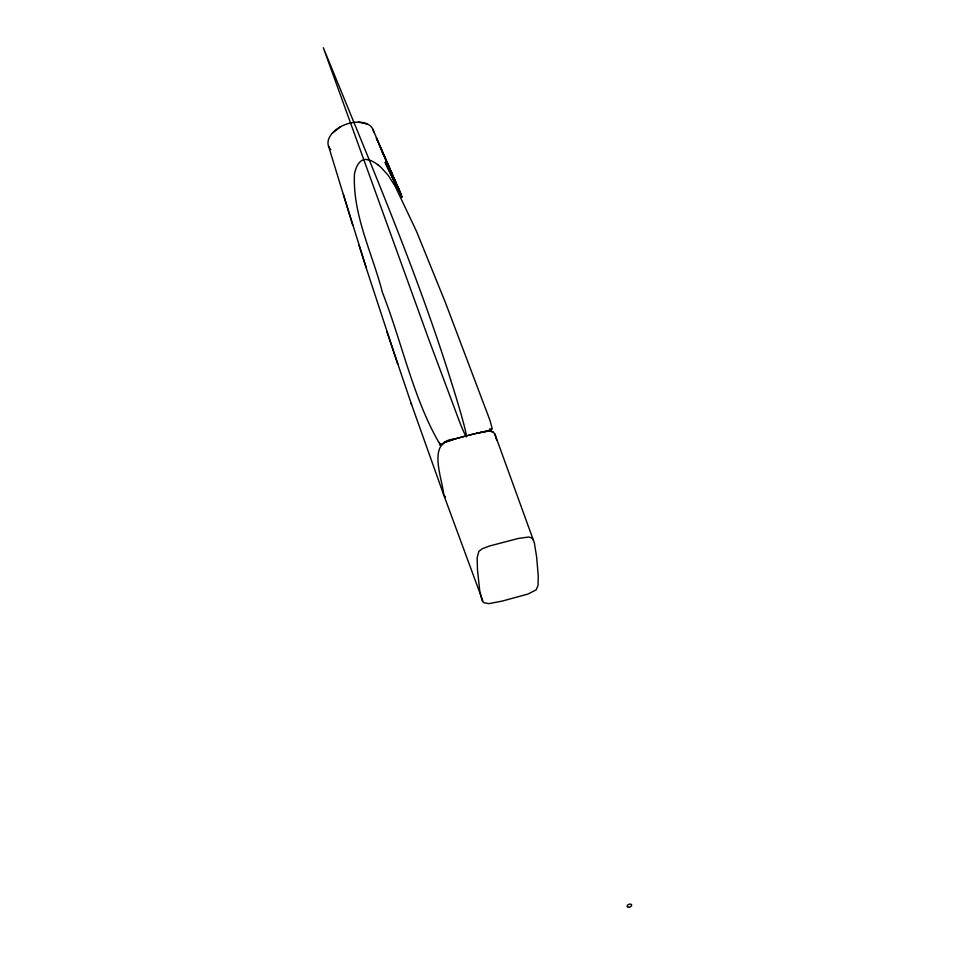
<?xml version="1.0" encoding="UTF-8"?>
<svg xmlns="http://www.w3.org/2000/svg" width="955" height="955" viewBox="0 0 955 955"><rect width="100%" height="100%" fill="white"/><g stroke="black" fill="none" stroke-linecap="round" stroke-linejoin="round"><path stroke-width="1.43" d="M492.314 429.105L490.034 420.618M454.878 438.966C426.193 441.043 442.296 477.834 443.741 494.929L483.421 602.557L488.709 603.656L501.96 601.149L527.876 594.082L536.089 589.915L538.035 585.463L538.25 575.996L536.638 557.016L534.346 542.882L494.857 434.012C490.954 427.912 482.275 432.925 476.76 433.272M440.446 445.484L444.863 442.38L456.239 438.572L453.959 439.228M332.376 133.103L340.649 126.693M443.944 442.463L450.784 440.183M451.178 440.064L453.553 439.348M455.332 438.834L467.532 435.552M456.717 438.44L458.961 437.82M491.216 430.419L489.808 430.693M459.606 437.641L461.766 437.056M462.566 436.841L464.321 436.375M465.36 436.113L476.187 433.403M468.571 435.277L470.338 434.835M471.137 434.632L473.382 434.083M474.026 433.928L479.995 432.543M476.676 433.295L477.667 433.069M478.133 432.961L479.195 432.722M480.258 432.484L484.483 431.612M479.935 432.555L487.205 431.123M483.922 431.767L489.402 431.111L493.09 431.887M488.662 430.884L488.793 430.86M358.364 122.121L367.46 124.043M367.436 159.604L369.012 159.951A14.982 11.747 -5.5 0 1 370.146 160.321A18.814 14.767 -5.5 0 1 371.4 160.822L374.002 162.159A43.047 33.783 -5.5 0 1 378.108 164.964M445.507 497.054L443.741 494.929L411.139 403.296M439.109 442.845C413.42 398.784 401.494 340.959 382.43 292.469C372.498 253.564 352.443 214.887 354.472 174.001A57.503 45.124 -5.5 0 1 355.224 170.873A43.071 33.795 -5.5 0 1 356.776 166.6L358.065 164.272A18.849 14.791 -5.5 0 1 358.77 163.257L360.262 161.634A6.96 5.455 -5.5 0 1 367.448 159.581M533.272 539.897L531.505 537.772L528.772 537.02L518.362 538.441L489.414 546.021L482.227 548.767L478.861 551.369L477.154 557.648L477.464 569.538L479.768 591.097L482.156 600.814M390.416 170.002L381.475 149.804L402.103 197.291L376.377 138.021L401.41 195.369L381.857 150.52M388.589 166.361L401.028 194.426L388.828 166.755M494.857 434.012L496.588 439.921M382.478 152.012L372.928 129.343M489.712 419.699L445.472 302.699L416.416 231.146L395.203 186.38L388.208 175.314L380.818 167.197A57.467 45.112 -5.6 0 0 378.12 164.952M411.557 404.526L386.882 331.588M397.781 364.201L366.899 270.062L343.382 194.39M328.496 145.972L352.658 224.962M359.056 245.363L366.29 267.889M450.569 379.529C418.588 277.559 376.986 178.991 336.626 80.148L323.339 47.75L428.58 338.858L459.773 422.361A217.609 26.597 75.5 0 0 461.337 426.217L463.259 430.777A61.8 7.556 75.5 0 0 464.237 432.949L466.267 436.805A5.575 0.68 75.5 0 0 466.482 436.686L465.754 432.102A31.455 3.844 75.5 0 0 464.369 426.312L462.339 418.696A91.477 11.185 75.5 0 0 460.035 410.555A187.431 22.908 75.5 0 0 450.569 379.636M330.848 149.613A23.732 14.516 -19.9 0 1 344.707 124.795A23.732 14.516 -19.9 0 1 373.68 132.459M489.27 430.132A15.889 1.994 -12.2 0 1 491.121 429.881M491.359 428.795A6.279 1.898 6.9 0 1 489.414 429.058M441.138 443.956A6.279 3.462 -61.2 0 1 439.36 442.631M442.69 444.338A6.864 2.316 -28.8 0 1 439.443 444.744M390.798 174.264L385.116 162.374L397.781 188.971L390.798 174.264M628.688 907.25A2.376 1.456 -19.9 0 0 631.601 904.851A2.376 1.456 -19.9 0 0 627.829 904.886A2.376 1.456 -19.9 0 0 628.688 907.25"/></g></svg>
